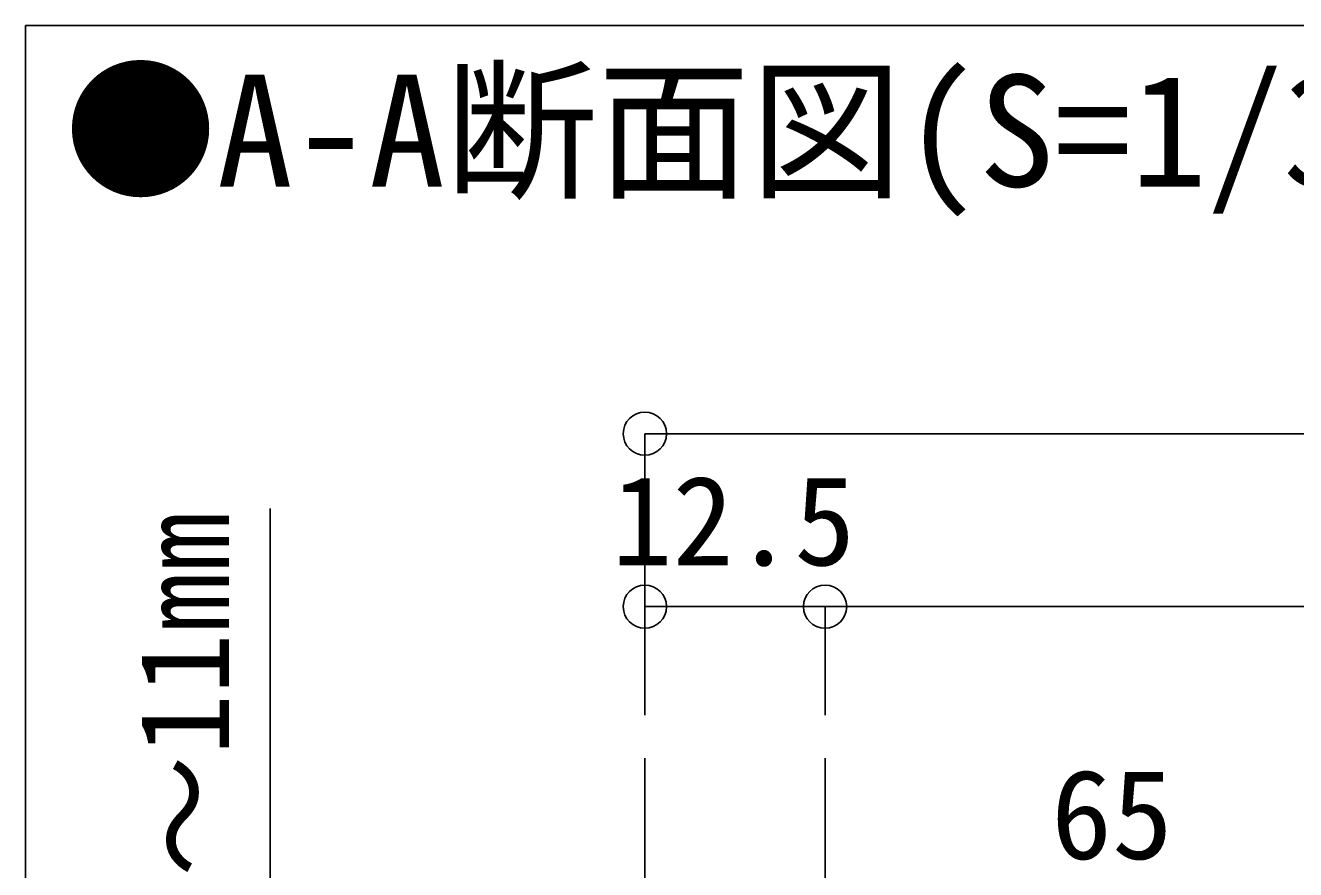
# Model space of a CAD drawing. Units: millimetres, scale not verified, with parts at other scales. Extents: x -1051 to 1051, y -744 to 744.
# Drawn here: x -192.5 to -45.6, y -355.1 to -257.5 of the extents above; entities that cross this region are included whole.
import ezdxf
from ezdxf.enums import TextEntityAlignment as Align

# ---------------------------------------------------------------- set-up
doc = ezdxf.new("R2010")
doc.units = ezdxf.units.MM
doc.header["$LTSCALE"] = 5
for name, color, linetype in [('5-0', 7, 'Continuous'), ('7-0', 5, 'Continuous'), ('7-1', 5, 'Continuous')]:
    doc.layers.add(name, color=color, linetype=linetype)
doc.styles.add('ＭＳ ゴシック', font='')
doc.styles.get('ＭＳ ゴシック').set_extended_font_data('MS Gothic')

msp = doc.modelspace()

# ---------------------------------------------------------------- linework, layer by layer
at = {"layer": '5-0', "color": 3}
for p, q in [((-192.5, -577.5), (-192.5, -257.5)), ((-192.5, -257.5), (307.5, -257.5))]:
    msp.add_line(p, q, dxfattribs=at)
at = {"layer": '7-0', "color": 7}
msp.add_lwpolyline([(-120.87, -342.238), (-120.87, -467.238), (-100.037, -467.238), (-100.037, -342.238)], dxfattribs=at)
at = {"layer": '7-1'}
for p, q in [((-120.87, -337.238), (-120.87, -304.704)), ((-120.87, -304.704), (95.797, -304.704)), ((-164.203, -454.738), (-164.203, -313.345)), ((-120.87, -337.238), (-120.87, -324.704)), ((-100.037, -324.704), (-120.87, -324.704)), ((-100.037, -337.238), (-100.037, -324.704)), ((-100.037, -324.704), (74.963, -324.704)), ((-100.037, -337.238), (-100.037, -324.704))]:
    msp.add_line(p, q, dxfattribs=at)
for centre in [(-120.87, -304.704), (-120.87, -324.704), (-100.037, -324.704), (-100.037, -324.704)]:
    msp.add_circle(centre, 2.5, dxfattribs=at)

# ---------------------------------------------------------------- texts
at = {"layer": '7-1', "color": 7, "style": 'ＭＳ ゴシック'}
for s, p in [('12.5', (-124.706, -323.037)), ('65', (-73.9, -356.99))]:
    msp.add_text(s, height=10.35, dxfattribs=at).set_placement(p, align=Align.BOTTOM_LEFT)
msp.add_text('ビス位置:7.5㎜～11㎜', height=10.35, rotation=90, dxfattribs=at).set_placement((-165.87, -454.738), align=Align.BOTTOM_LEFT)

# ---------------------------------------------------------------- wipeouts: each hides what was drawn before it
at = {"color": 7}
msp.add_wipeout([(-188.004, -280.013), (-188.004, -262.374), (-28.901, -262.374), (-28.901, -280.013)], dxfattribs=at)

# ---------------------------------------------------------------- next in the draw order: texts
at = {"layer": '7-0', "color": 7, "style": 'ＭＳ ゴシック'}
msp.add_text('●A-A断面図(S=1/3)', height=12.93, dxfattribs=at).set_placement((-188.004, -280.013), align=Align.BOTTOM_LEFT)

doc.saveas('drawing.dxf')
